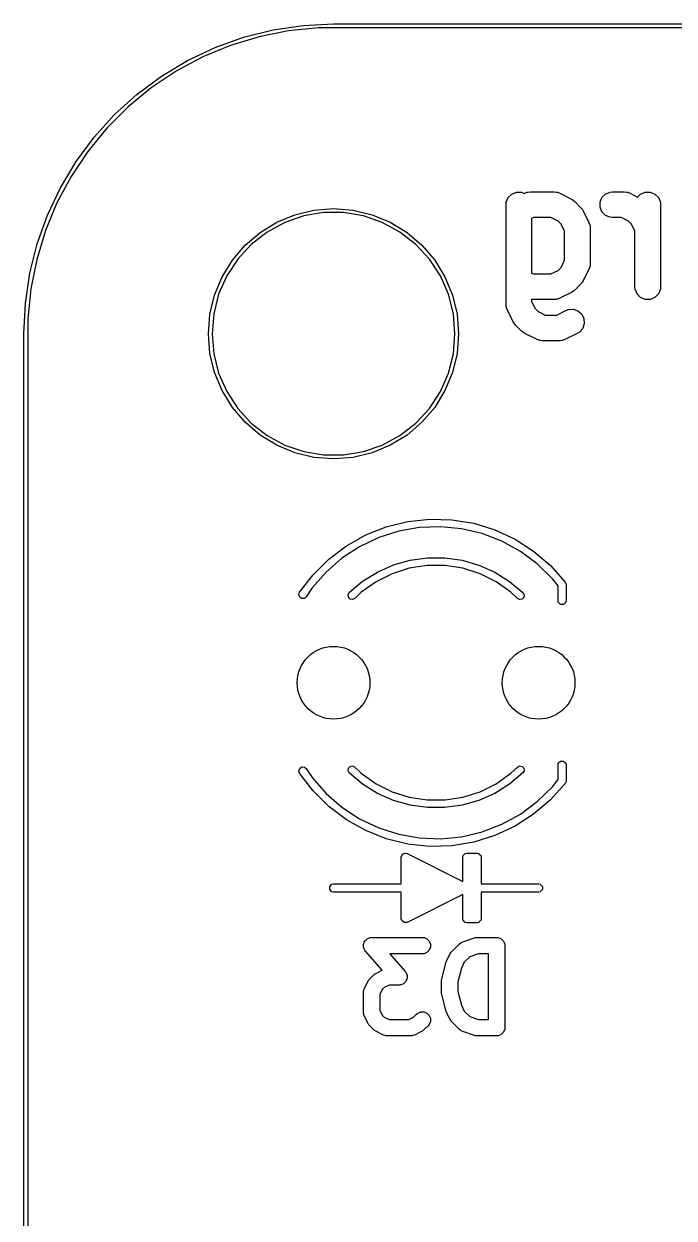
# Model space of a CAD drawing. Extents: x 50.8 to 101.6, y -101.6 to -50.8.
# Drawn here: x 50.77 to 58.83, y -65.55 to -50.77 of the extents above; entities that cross this region are included whole.
import ezdxf

# ---------------------------------------------------------------- set-up
doc = ezdxf.new("R2010")
doc.units = 0
doc.layers.add('BLACK', color=7, linetype='CONTINUOUS')

msp = doc.modelspace()

# ---------------------------------------------------------------- linework, layer by layer
at = {"layer": 'BLACK', "linetype": 'CONTINUOUS'}
for p, q in [((53.861829, -50.848688), (54.234104, -50.793467)), ((54.424055, -50.825), (54.053955, -50.861451)), ((54.234104, -50.793467), (54.61, -50.775)), ((54.61, -50.825), (54.424055, -50.825)), ((54.61, -50.775), (97.79, -50.775)), ((97.79, -50.825), (54.61, -50.825)), ((53.142409, -51.066922), (53.496758, -50.940134)), ((53.689211, -50.934004), (53.333334, -51.041958)), ((53.496758, -50.940134), (53.861829, -50.848688)), ((54.053955, -50.861451), (53.689211, -50.934004)), ((52.802194, -51.227832), (53.142409, -51.066922)), ((53.333334, -51.041958), (52.989752, -51.184274)), ((52.479388, -51.421314), (52.802194, -51.227832)), ((52.989752, -51.184274), (52.661774, -51.359582)), ((52.177102, -51.645505), (52.479388, -51.421314)), ((52.661774, -51.359582), (52.352559, -51.566193)), ((52.352559, -51.566193), (52.065084, -51.802118)), ((51.898245, -51.898245), (52.177102, -51.645505)), ((52.065084, -51.802118), (51.802118, -52.065084)), ((51.645505, -52.177102), (51.898245, -51.898245)), ((51.802118, -52.065084), (51.566193, -52.352559)), ((51.421314, -52.479388), (51.645505, -52.177102)), ((51.566193, -52.352559), (51.359582, -52.661774)), ((51.227832, -52.802194), (51.421314, -52.479388)), ((51.359582, -52.661774), (51.184274, -52.989752)), ((51.066922, -53.142409), (51.227832, -52.802194)), ((56.772838, -52.924324), (56.816637, -52.880525)), ((56.816637, -52.880525), (56.873863, -52.856821)), ((56.873863, -52.856821), (56.935805, -52.856821)), ((56.935805, -52.856821), (56.974415, -52.872813)), ((56.974415, -52.872813), (56.978981, -52.870531)), ((56.978981, -52.870531), (57.008046, -52.859408)), ((57.008046, -52.859408), (57.013735, -52.859003)), ((57.013735, -52.859003), (57.019005, -52.856821)), ((57.019005, -52.856821), (57.049976, -52.853771)), ((57.049976, -52.853771), (57.340262, -52.853771)), ((57.340262, -52.853771), (57.371233, -52.856821)), ((57.371233, -52.856821), (57.376502, -52.859003)), ((57.376502, -52.859003), (57.382191, -52.859408)), ((57.382191, -52.859408), (57.411257, -52.87053)), ((57.411257, -52.87053), (57.5564, -52.943102)), ((57.933981, -52.924324), (57.97778, -52.880525)), ((57.97778, -52.880525), (58.035006, -52.856821)), ((58.035006, -52.856821), (58.065977, -52.853771)), ((58.065977, -52.853771), (58.21112, -52.853771)), ((58.21112, -52.853771), (58.242091, -52.856821)), ((58.242091, -52.856821), (58.24736, -52.859003)), ((58.24736, -52.859003), (58.253049, -52.859408)), ((58.253049, -52.859408), (58.282115, -52.87053)), ((58.282115, -52.87053), (58.376173, -52.917559)), ((58.376173, -52.917559), (58.413208, -52.880525)), ((58.413208, -52.880525), (58.470434, -52.856821)), ((58.470434, -52.856821), (58.532376, -52.856821)), ((58.532376, -52.856821), (58.589602, -52.880525)), ((58.589602, -52.880525), (58.633401, -52.924324)), ((51.184274, -52.989752), (51.041958, -53.333334)), ((56.746084, -53.012521), (56.749134, -52.98155)), ((56.746084, -54.246235), (56.746084, -53.012521)), ((56.749134, -52.98155), (56.772838, -52.924324)), ((57.5564, -52.943102), (57.569725, -52.951489)), ((57.569725, -52.951489), (57.573603, -52.953096)), ((57.573603, -52.953096), (57.577965, -52.956676)), ((57.577965, -52.956676), (57.582737, -52.95968)), ((57.582737, -52.95968), (57.585484, -52.962847)), ((57.585484, -52.962847), (57.597659, -52.97284)), ((57.597659, -52.97284), (57.67023, -53.045412)), ((57.67023, -53.045412), (57.680219, -53.057584)), ((57.910277, -52.98155), (57.933981, -52.924324)), ((57.910277, -53.043492), (57.910277, -52.98155)), ((57.933981, -53.100718), (57.910277, -53.043492)), ((58.633401, -52.924324), (58.657105, -52.98155)), ((58.657105, -52.98155), (58.660155, -53.012521)), ((58.660155, -53.012521), (58.660155, -54.028521)), ((50.940134, -53.496758), (51.066922, -53.142409)), ((53.906769, -53.229831), (54.131333, -53.136813)), ((54.240756, -53.151889), (54.005795, -53.232551)), ((54.131333, -53.136813), (54.367683, -53.080071)), ((54.485789, -53.111), (54.240756, -53.151889)), ((54.367683, -53.080071), (54.61, -53.061)), ((54.734211, -53.111), (54.485789, -53.111)), ((54.61, -53.061), (54.852317, -53.080071)), ((54.979244, -53.151889), (54.734211, -53.111)), ((54.852317, -53.080071), (55.088667, -53.136813)), ((55.214205, -53.232551), (54.979244, -53.151889)), ((55.088667, -53.136813), (55.313231, -53.229831)), ((57.087451, -53.171271), (57.063584, -53.183204)), ((57.063584, -53.183204), (57.063584, -53.857837)), ((57.302785, -53.171271), (57.087451, -53.171271)), ((57.391368, -53.215561), (57.302785, -53.171271)), ((57.680219, -53.057584), (57.683387, -53.060331)), ((57.683387, -53.060331), (57.686392, -53.065104)), ((57.686392, -53.065104), (57.689973, -53.069468)), ((57.689973, -53.069468), (57.691578, -53.073343)), ((57.691578, -53.073343), (57.699966, -53.086668)), ((57.699966, -53.086668), (57.772538, -53.231811)), ((57.97778, -53.144517), (57.933981, -53.100718)), ((58.035006, -53.168221), (57.97778, -53.144517)), ((58.065977, -53.171271), (58.035006, -53.168221)), ((58.173643, -53.171271), (58.065977, -53.171271)), ((58.262226, -53.215561), (58.173643, -53.171271)), ((51.041958, -53.333334), (50.934004, -53.689211)), ((53.699521, -53.356833), (53.906769, -53.229831)), ((54.005795, -53.232551), (53.787315, -53.350787)), ((55.432685, -53.350787), (55.214205, -53.232551)), ((55.313231, -53.229831), (55.520479, -53.356833)), ((57.427506, -53.251701), (57.391368, -53.215561)), ((57.471798, -53.340283), (57.427506, -53.251701)), ((57.471798, -53.700758), (57.471798, -53.340283)), ((57.772538, -53.231811), (57.783661, -53.260877)), ((57.783661, -53.260877), (57.784065, -53.266566)), ((57.784065, -53.266566), (57.786248, -53.271836)), ((57.786248, -53.271836), (57.789298, -53.302807)), ((57.789298, -53.302807), (57.789298, -53.738235)), ((58.298363, -53.2517), (58.262226, -53.215561)), ((58.342655, -53.340282), (58.298363, -53.2517)), ((58.342655, -54.028521), (58.342655, -53.340282)), ((50.848688, -53.861829), (50.940134, -53.496758)), ((53.514692, -53.514692), (53.699521, -53.356833)), ((53.787315, -53.350787), (53.591276, -53.50337)), ((55.628724, -53.50337), (55.432685, -53.350787)), ((55.520479, -53.356833), (55.705308, -53.514692)), ((53.356833, -53.699521), (53.514692, -53.514692)), ((53.591276, -53.50337), (53.423025, -53.68614)), ((55.796975, -53.68614), (55.628724, -53.50337)), ((55.705308, -53.514692), (55.863167, -53.699521)), ((50.934004, -53.689211), (50.861451, -54.053955)), ((53.229831, -53.906769), (53.356833, -53.699521)), ((53.423025, -53.68614), (53.287151, -53.89411)), ((55.932849, -53.89411), (55.796975, -53.68614)), ((55.863167, -53.699521), (55.990169, -53.906769)), ((57.391368, -53.82548), (57.427506, -53.78934)), ((57.427506, -53.78934), (57.471798, -53.700758)), ((57.783661, -53.780165), (57.772538, -53.809231)), ((57.784065, -53.774475), (57.783661, -53.780165)), ((57.786248, -53.769206), (57.784065, -53.774475)), ((57.789298, -53.738235), (57.786248, -53.769206)), ((50.793467, -54.234104), (50.848688, -53.861829)), ((53.136813, -54.131333), (53.229831, -53.906769)), ((53.287151, -53.89411), (53.187361, -54.121608)), ((56.032639, -54.121608), (55.932849, -53.89411)), ((55.990169, -53.906769), (56.083187, -54.131333)), ((57.063584, -53.857837), (57.087451, -53.869771)), ((57.087451, -53.869771), (57.302785, -53.869771)), ((57.302785, -53.869771), (57.391368, -53.82548)), ((57.772538, -53.809231), (57.699966, -53.954374)), ((50.861451, -54.053955), (50.825, -54.424055)), ((57.569725, -54.089552), (57.5564, -54.09794)), ((57.573603, -54.087946), (57.569725, -54.089552)), ((57.577965, -54.084365), (57.573603, -54.087946)), ((57.582737, -54.081362), (57.577965, -54.084365)), ((57.585484, -54.078194), (57.582737, -54.081362)), ((57.597659, -54.068202), (57.585484, -54.078194)), ((57.67023, -53.99563), (57.597659, -54.068202)), ((57.680219, -53.983457), (57.67023, -53.99563)), ((57.683387, -53.980711), (57.680219, -53.983457)), ((57.686392, -53.975937), (57.683387, -53.980711)), ((57.689973, -53.971574), (57.686392, -53.975937)), ((57.691578, -53.967698), (57.689973, -53.971574)), ((57.699966, -53.954374), (57.691578, -53.967698)), ((58.345705, -54.059492), (58.342655, -54.028521)), ((58.369409, -54.116718), (58.345705, -54.059492)), ((58.657105, -54.059492), (58.633401, -54.116718)), ((58.660155, -54.028521), (58.657105, -54.059492)), ((50.775, -54.61), (50.793467, -54.234104)), ((53.080071, -54.367683), (53.136813, -54.131333)), ((53.187361, -54.121608), (53.126377, -54.362427)), ((56.093623, -54.362427), (56.032639, -54.121608)), ((56.083187, -54.131333), (56.139929, -54.367683)), ((57.340262, -54.187271), (57.063584, -54.187271)), ((57.063584, -54.187271), (57.063584, -54.208758)), ((57.063584, -54.208758), (57.107875, -54.297342)), ((57.371233, -54.184221), (57.340262, -54.187271)), ((57.376502, -54.182038), (57.371233, -54.184221)), ((57.382191, -54.181634), (57.376502, -54.182038)), ((57.411257, -54.170512), (57.382191, -54.181634)), ((57.5564, -54.09794), (57.411257, -54.170512)), ((58.413208, -54.160517), (58.369409, -54.116718)), ((58.470434, -54.184221), (58.413208, -54.160517)), ((58.532376, -54.184221), (58.470434, -54.184221)), ((58.589602, -54.160517), (58.532376, -54.184221)), ((58.633401, -54.116718), (58.589602, -54.160517)), ((53.061, -54.61), (53.080071, -54.367683)), ((53.126377, -54.362427), (53.105863, -54.61)), ((56.114137, -54.61), (56.093623, -54.362427)), ((56.139929, -54.367683), (56.159, -54.61)), ((56.749134, -54.277206), (56.746084, -54.246235)), ((56.751316, -54.282475), (56.749134, -54.277206)), ((56.751721, -54.288164), (56.751316, -54.282475)), ((56.762843, -54.31723), (56.751721, -54.288164)), ((56.835415, -54.462373), (56.762843, -54.31723)), ((57.107875, -54.297342), (57.144011, -54.333479)), ((57.144011, -54.333479), (57.232594, -54.377771)), ((57.232594, -54.377771), (57.375359, -54.377771)), ((57.375359, -54.377771), (57.486981, -54.32196)), ((57.486981, -54.32196), (57.516046, -54.310837)), ((57.516046, -54.310837), (57.577832, -54.306446)), ((57.577832, -54.306446), (57.636594, -54.326034)), ((57.636594, -54.326034), (57.683388, -54.366617)), ((57.683388, -54.366617), (57.711089, -54.42202)), ((50.825, -54.424055), (50.825, -54.61)), ((56.843802, -54.475698), (56.835415, -54.462373)), ((56.845408, -54.479574), (56.843802, -54.475698)), ((56.848988, -54.483936), (56.845408, -54.479574)), ((56.851993, -54.48871), (56.848988, -54.483936)), ((56.85516, -54.491457), (56.851993, -54.48871)), ((56.865151, -54.50363), (56.85516, -54.491457)), ((56.937722, -54.576203), (56.865151, -54.50363)), ((57.71548, -54.483805), (57.695892, -54.542568)), ((57.711089, -54.42202), (57.71548, -54.483805)), ((50.775, -71.628), (50.775, -54.61)), ((50.825, -54.61), (50.825, -71.628)), ((53.080071, -54.852317), (53.061, -54.61)), ((53.105863, -54.61), (53.126377, -54.857573)), ((56.093623, -54.857573), (56.114137, -54.61)), ((56.159, -54.61), (56.139929, -54.852317)), ((56.949897, -54.586194), (56.937722, -54.576203)), ((56.952644, -54.589362), (56.949897, -54.586194)), ((56.957418, -54.592367), (56.952644, -54.589362)), ((56.961779, -54.595946), (56.957418, -54.592367)), ((56.965651, -54.597549), (56.961779, -54.595946)), ((56.978981, -54.605941), (56.965651, -54.597549)), ((57.124125, -54.678512), (56.978981, -54.605941)), ((57.15319, -54.689634), (57.124125, -54.678512)), ((57.483829, -54.678511), (57.454764, -54.689634)), ((57.628971, -54.60594), (57.483829, -54.678511)), ((57.655309, -54.589362), (57.628971, -54.60594)), ((57.695892, -54.542568), (57.655309, -54.589362)), ((57.158878, -54.690038), (57.15319, -54.689634)), ((57.164148, -54.692221), (57.158878, -54.690038)), ((57.195119, -54.695271), (57.164148, -54.692221)), ((57.412834, -54.695271), (57.195119, -54.695271)), ((57.443805, -54.692221), (57.412834, -54.695271)), ((57.449074, -54.690038), (57.443805, -54.692221)), ((57.454764, -54.689634), (57.449074, -54.690038)), ((53.136813, -55.088667), (53.080071, -54.852317)), ((53.126377, -54.857573), (53.187361, -55.098392)), ((56.032639, -55.098392), (56.093623, -54.857573)), ((56.139929, -54.852317), (56.083187, -55.088667)), ((53.229831, -55.313231), (53.136813, -55.088667)), ((53.187361, -55.098392), (53.287151, -55.32589)), ((55.932849, -55.32589), (56.032639, -55.098392)), ((56.083187, -55.088667), (55.990169, -55.313231)), ((53.356833, -55.520479), (53.229831, -55.313231)), ((53.287151, -55.32589), (53.423025, -55.53386)), ((55.796975, -55.53386), (55.932849, -55.32589)), ((55.990169, -55.313231), (55.863167, -55.520479)), ((53.514692, -55.705308), (53.356833, -55.520479)), ((53.423025, -55.53386), (53.591276, -55.71663)), ((55.628724, -55.71663), (55.796975, -55.53386)), ((55.863167, -55.520479), (55.705308, -55.705308)), ((53.699521, -55.863167), (53.514692, -55.705308)), ((55.705308, -55.705308), (55.520479, -55.863167)), ((53.591276, -55.71663), (53.787315, -55.869213)), ((55.432685, -55.869213), (55.628724, -55.71663)), ((53.906769, -55.990169), (53.699521, -55.863167)), ((53.787315, -55.869213), (54.005795, -55.987449)), ((54.131333, -56.083187), (53.906769, -55.990169)), ((54.005795, -55.987449), (54.240756, -56.068111)), ((54.979244, -56.068111), (55.214205, -55.987449)), ((55.313231, -55.990169), (55.088667, -56.083187)), ((55.214205, -55.987449), (55.432685, -55.869213)), ((55.520479, -55.863167), (55.313231, -55.990169)), ((54.367683, -56.139929), (54.131333, -56.083187)), ((54.240756, -56.068111), (54.485789, -56.109)), ((54.61, -56.159), (54.367683, -56.139929)), ((54.485789, -56.109), (54.734211, -56.109)), ((54.852317, -56.139929), (54.61, -56.159)), ((54.734211, -56.109), (54.979244, -56.068111)), ((55.088667, -56.083187), (54.852317, -56.139929)), ((55.008044, -57.098036), (55.263027, -56.997089)), ((55.263027, -56.997089), (55.529303, -56.931482)), ((55.675279, -57.007291), (55.4179, -57.052501)), ((55.529303, -56.931482), (55.801997, -56.902416)), ((55.936405, -56.997236), (55.675279, -57.007291)), ((55.801997, -56.902416), (56.076119, -56.910424)), ((56.196498, -57.022518), (55.936405, -56.997236)), ((56.076119, -56.910424), (56.346651, -56.95536)), ((56.450799, -57.082676), (56.196498, -57.022518)), ((56.346651, -56.95536), (56.608642, -57.036399)), ((56.608642, -57.036399), (56.857298, -57.15206)), ((54.76902, -57.232477), (55.008044, -57.098036)), ((55.168979, -57.132037), (54.933072, -57.244444)), ((55.4179, -57.052501), (55.168979, -57.132037)), ((56.694652, -57.176608), (56.450799, -57.082676)), ((56.923595, -57.302595), (56.694652, -57.176608)), ((56.857298, -57.15206), (57.088066, -57.300225)), ((54.55033, -57.397951), (54.76902, -57.232477)), ((54.933072, -57.244444), (54.714496, -57.387665)), ((57.133438, -57.458331), (56.923595, -57.302595)), ((57.088066, -57.300225), (57.296723, -57.478183)), ((54.355976, -57.591428), (54.55033, -57.397951)), ((54.714496, -57.387665), (54.517251, -57.559078)), ((55.153187, -57.558971), (55.350561, -57.471226)), ((55.350561, -57.471226), (55.558217, -57.41177)), ((55.76867, -57.478002), (55.548399, -57.512044)), ((55.558217, -57.41177), (55.772121, -57.38176)), ((55.991557, -57.478019), (55.76867, -57.478002)), ((55.772121, -57.38176), (55.988121, -57.381777)), ((55.988121, -57.381777), (56.202021, -57.411821)), ((56.211823, -57.512096), (55.991557, -57.478019)), ((56.202021, -57.411821), (56.409667, -57.471309)), ((56.409667, -57.471309), (56.607027, -57.559085)), ((57.320339, -57.640966), (57.133438, -57.458331)), ((57.296723, -57.478183), (57.479451, -57.682676)), ((54.189516, -57.809368), (54.355976, -57.591428)), ((54.517251, -57.559078), (54.344949, -57.755546)), ((54.969927, -57.673303), (55.153187, -57.558971)), ((55.335916, -57.579348), (55.136214, -57.678331)), ((55.548399, -57.512044), (55.335916, -57.579348)), ((56.424295, -57.579433), (56.211823, -57.512096)), ((56.623981, -57.678447), (56.424295, -57.579433)), ((56.607027, -57.559085), (56.790269, -57.673446)), ((54.344949, -57.755546), (54.272911, -57.864552)), ((54.804341, -57.812001), (54.969927, -57.673303)), ((55.136214, -57.678331), (54.953984, -57.806669)), ((56.806191, -57.806814), (56.623981, -57.678447)), ((56.790269, -57.673446), (56.955834, -57.812169)), ((57.389999, -57.730545), (57.320339, -57.640966)), ((57.39, -57.912), (57.389999, -57.730545)), ((57.479451, -57.682676), (57.482198, -57.690264)), ((57.482198, -57.690264), (57.486193, -57.694259)), ((57.486193, -57.694259), (57.489299, -57.709878)), ((57.489299, -57.709878), (57.489971, -57.711732)), ((57.489971, -57.711732), (57.489792, -57.712352)), ((57.489792, -57.712352), (57.489999, -57.713393)), ((57.489999, -57.713393), (57.49, -57.912)), ((54.181261, -57.839147), (54.189516, -57.809368)), ((54.192086, -57.86809), (54.181261, -57.839147)), ((54.217857, -57.885143), (54.192086, -57.86809)), ((54.248729, -57.883792), (54.217857, -57.885143)), ((54.27291, -57.864552), (54.248729, -57.883792)), ((54.272911, -57.864552), (54.27291, -57.864552)), ((54.789807, -57.839271), (54.80434, -57.812)), ((54.794078, -57.869876), (54.789807, -57.839271)), ((54.815523, -57.892125), (54.794078, -57.869876)), ((54.80434, -57.812), (54.804341, -57.812001)), ((54.845951, -57.89752), (54.815523, -57.892125)), ((54.873738, -57.884), (54.845951, -57.89752)), ((54.953984, -57.806669), (54.873738, -57.884001)), ((54.873738, -57.884001), (54.873738, -57.884)), ((56.886425, -57.884158), (56.806191, -57.806814)), ((56.886426, -57.884158), (56.886425, -57.884158)), ((56.914211, -57.897682), (56.886426, -57.884158)), ((56.944639, -57.892292), (56.914211, -57.897682)), ((56.966087, -57.870046), (56.944639, -57.892292)), ((56.955834, -57.812169), (56.955834, -57.812168)), ((56.955834, -57.812168), (56.970363, -57.839441)), ((56.970363, -57.839441), (56.966087, -57.870046)), ((57.393806, -57.931134), (57.39, -57.912)), ((57.420866, -57.958194), (57.393806, -57.931134)), ((57.486194, -57.931134), (57.459134, -57.958194)), ((57.49, -57.912), (57.486194, -57.931134)), ((57.459134, -57.958194), (57.420866, -57.958194)), ((54.181262, -60.016854), (54.192087, -59.987911)), ((54.192087, -59.987911), (54.217858, -59.970858)), ((54.217858, -59.970858), (54.24873, -59.972209)), ((54.24873, -59.972209), (54.272911, -59.991449)), ((54.272911, -59.991449), (54.272912, -59.991449)), ((54.272912, -59.991449), (54.344949, -60.100455)), ((54.789871, -60.016559), (54.794147, -59.985955)), ((54.794147, -59.985955), (54.815595, -59.963709)), ((54.815595, -59.963709), (54.846023, -59.958318)), ((54.846023, -59.958318), (54.873808, -59.971842)), ((54.873808, -59.971842), (54.873775, -59.971876)), ((54.873775, -59.971876), (54.954012, -60.04922)), ((56.80625, -60.049335), (56.886495, -59.972)), ((56.886495, -59.972), (56.886496, -59.972001)), ((56.886496, -59.972001), (56.914283, -59.95848)), ((56.914283, -59.95848), (56.94471, -59.963875)), ((56.94471, -59.963875), (56.966155, -59.986123)), ((56.966155, -59.986123), (56.970427, -60.016728)), ((57.389997, -59.944), (57.393803, -59.924866)), ((57.389997, -60.125455), (57.389997, -59.944)), ((57.393803, -59.924866), (57.420863, -59.897806)), ((57.420863, -59.897806), (57.459131, -59.897806)), ((57.459131, -59.897806), (57.486191, -59.924866)), ((57.486191, -59.924866), (57.489997, -59.944)), ((57.489997, -59.944), (57.489998, -60.142608)), ((54.189517, -60.046633), (54.181262, -60.016854)), ((54.355977, -60.264573), (54.189517, -60.046633)), ((54.344949, -60.100455), (54.517252, -60.296923)), ((54.8044, -60.043832), (54.789871, -60.016559)), ((54.804368, -60.043866), (54.8044, -60.043832)), ((54.969937, -60.182589), (54.804368, -60.043866)), ((54.954012, -60.04922), (55.136227, -60.177585)), ((56.624018, -60.177678), (56.80625, -60.049335)), ((56.955894, -60.043999), (56.790307, -60.182702)), ((56.970427, -60.016728), (56.955894, -60.043999)), ((57.320338, -60.215035), (57.389997, -60.125455)), ((57.489298, -60.146122), (57.486192, -60.161742)), ((57.48997, -60.144269), (57.489298, -60.146122)), ((57.489998, -60.142608), (57.489791, -60.143648)), ((57.489791, -60.143648), (57.48997, -60.144269)), ((54.550331, -60.45805), (54.355977, -60.264573)), ((55.153184, -60.296948), (54.969937, -60.182589)), ((55.136227, -60.177585), (55.335918, -60.276598)), ((55.335918, -60.276598), (55.548395, -60.343932)), ((56.21183, -60.343973), (56.424315, -60.276665)), ((56.424315, -60.276665), (56.624018, -60.177678)), ((56.790307, -60.182702), (56.607047, -60.297038)), ((57.133437, -60.397669), (57.320338, -60.215035)), ((57.47945, -60.173325), (57.296722, -60.377818)), ((57.482197, -60.165736), (57.47945, -60.173325)), ((57.486192, -60.161742), (57.482197, -60.165736)), ((54.517252, -60.296923), (54.714496, -60.468335)), ((55.350548, -60.384723), (55.153184, -60.296948)), ((55.558199, -60.444208), (55.350548, -60.384723)), ((55.548395, -60.343932), (55.768665, -60.378007)), ((55.772103, -60.474249), (55.558199, -60.444208)), ((55.768665, -60.378007), (55.991555, -60.37802)), ((56.202013, -60.444248), (55.988106, -60.474262)), ((55.991555, -60.37802), (56.21183, -60.343973)), ((56.409671, -60.384788), (56.202013, -60.444248)), ((56.607047, -60.297038), (56.409671, -60.384788)), ((56.923594, -60.553405), (57.133437, -60.397669)), ((57.296722, -60.377818), (57.088065, -60.555775)), ((54.769021, -60.623523), (54.550331, -60.45805)), ((54.714496, -60.468335), (54.933072, -60.611556)), ((55.988106, -60.474262), (55.772103, -60.474249)), ((56.694651, -60.679392), (56.923594, -60.553405)), ((57.088065, -60.555775), (56.857297, -60.70394)), ((55.008045, -60.757964), (54.769021, -60.623523)), ((54.933072, -60.611556), (55.16898, -60.723963)), ((55.16898, -60.723963), (55.417901, -60.803499)), ((56.450798, -60.773324), (56.694651, -60.679392)), ((56.857297, -60.70394), (56.608642, -60.819601)), ((55.263028, -60.858911), (55.008045, -60.757964)), ((55.529303, -60.924518), (55.263028, -60.858911)), ((55.417901, -60.803499), (55.675279, -60.848709)), ((55.675279, -60.848709), (55.936405, -60.858764)), ((55.936405, -60.858764), (56.196498, -60.833482)), ((56.196498, -60.833482), (56.450798, -60.773324)), ((56.608642, -60.819601), (56.346651, -60.900641)), ((55.801997, -60.953584), (55.529303, -60.924518)), ((56.076118, -60.945576), (55.801997, -60.953584)), ((56.346651, -60.900641), (56.076118, -60.945576)), ((55.449, -61.087), (55.463645, -61.051645)), ((55.449, -61.418), (55.449, -61.087)), ((55.463645, -61.051645), (55.499, -61.037)), ((55.499, -61.037), (55.521361, -61.042279)), ((55.521361, -61.042279), (56.211, -61.387098)), ((56.211, -61.087), (56.214806, -61.067866)), ((56.211, -61.387098), (56.211, -61.087)), ((56.214806, -61.067866), (56.241866, -61.040806)), ((56.241866, -61.040806), (56.261, -61.037)), ((56.261, -61.037), (56.388, -61.037)), ((56.388, -61.037), (56.407134, -61.040806)), ((56.407134, -61.040806), (56.434194, -61.067866)), ((56.434194, -61.067866), (56.438, -61.087)), ((56.438, -61.087), (56.438, -61.418)), ((54.563806, -61.448866), (54.590866, -61.421806)), ((54.563806, -61.487134), (54.563806, -61.448866)), ((54.590866, -61.421806), (54.61, -61.418)), ((54.61, -61.418), (55.449, -61.418)), ((56.438, -61.418), (57.15, -61.418)), ((57.15, -61.418), (57.169134, -61.421806)), ((57.169134, -61.421806), (57.196194, -61.448866)), ((57.196194, -61.448866), (57.196194, -61.487134)), ((54.590866, -61.514194), (54.563806, -61.487134)), ((54.61, -61.518), (54.590866, -61.514194)), ((55.449, -61.518), (54.61, -61.518)), ((55.449, -61.849), (55.449, -61.518)), ((56.211, -61.548901), (55.521361, -61.893721)), ((56.211, -61.849), (56.211, -61.548901)), ((57.15, -61.518), (56.438, -61.518)), ((56.438, -61.518), (56.438, -61.849)), ((57.169134, -61.514194), (57.15, -61.518)), ((57.196194, -61.487134), (57.169134, -61.514194)), ((55.454279, -61.871361), (55.449, -61.849)), ((55.483189, -61.896434), (55.454279, -61.871361)), ((55.521361, -61.893721), (55.483189, -61.896434)), ((56.214806, -61.868134), (56.211, -61.849)), ((56.241866, -61.895194), (56.214806, -61.868134)), ((56.261, -61.899), (56.241866, -61.895194)), ((56.388, -61.899), (56.261, -61.899)), ((56.407134, -61.895194), (56.388, -61.899)), ((56.434194, -61.868134), (56.407134, -61.895194)), ((56.438, -61.849), (56.434194, -61.868134)), ((54.980968, -62.194602), (54.982065, -62.178147)), ((54.982065, -62.197845), (54.980968, -62.194602)), ((54.982065, -62.161632), (54.983377, -62.158464)), ((54.982065, -62.178147), (54.982065, -62.161632)), ((54.982065, -62.201274), (54.982065, -62.197845)), ((54.988381, -62.216521), (54.982065, -62.201274)), ((54.983377, -62.158464), (54.983605, -62.155048)), ((54.983605, -62.155048), (54.990917, -62.14026)), ((54.993668, -62.232155), (54.988381, -62.216521)), ((54.990917, -62.14026), (54.997236, -62.125007)), ((54.997236, -62.125007), (54.999658, -62.122584)), ((54.999658, -62.122584), (55.001178, -62.119512)), ((55.001178, -62.119512), (55.013602, -62.10864)), ((55.013602, -62.10864), (55.025267, -62.096976)), ((55.025267, -62.096976), (55.028431, -62.095665)), ((55.028431, -62.095665), (55.031011, -62.093408)), ((55.031011, -62.093408), (55.046644, -62.088121)), ((55.046644, -62.088121), (55.061892, -62.081805)), ((55.061892, -62.081805), (55.066728, -62.081328)), ((55.066728, -62.081328), (55.068564, -62.080708)), ((55.068564, -62.080708), (55.071227, -62.080885)), ((55.071227, -62.080885), (55.081713, -62.079853)), ((55.081713, -62.079853), (55.710666, -62.079853)), ((55.710666, -62.079853), (55.730487, -62.081805)), ((55.730487, -62.081805), (55.767112, -62.096976)), ((55.767112, -62.096976), (55.795143, -62.125007)), ((55.795143, -62.125007), (55.810314, -62.161632)), ((55.810314, -62.201274), (55.795143, -62.237899)), ((55.810314, -62.161632), (55.810314, -62.201274)), ((56.074252, -62.254754), (56.171014, -62.157992)), ((56.171014, -62.157992), (56.18641, -62.145357)), ((56.18641, -62.145357), (56.189783, -62.143959)), ((56.189783, -62.143959), (56.192541, -62.141568)), ((56.192541, -62.141568), (56.210727, -62.133448)), ((56.210727, -62.133448), (56.35587, -62.085067)), ((56.35587, -62.085067), (56.365697, -62.082832)), ((56.365697, -62.082832), (56.368178, -62.081805)), ((56.368178, -62.081805), (56.371772, -62.08145)), ((56.371772, -62.08145), (56.375291, -62.080651)), ((56.375291, -62.080651), (56.377965, -62.080841)), ((56.377965, -62.080841), (56.387999, -62.079853)), ((56.387999, -62.079853), (56.629904, -62.079853)), ((56.629904, -62.079853), (56.649725, -62.081805)), ((56.649725, -62.081805), (56.68635, -62.096976)), ((56.68635, -62.096976), (56.714381, -62.125007)), ((56.714381, -62.125007), (56.729552, -62.161632)), ((56.729552, -62.161632), (56.731504, -62.181453)), ((56.731504, -62.181453), (56.731504, -63.197453)), ((54.996494, -62.236108), (54.993668, -62.232155)), ((54.997236, -62.237899), (54.996494, -62.236108)), ((54.999124, -62.239787), (54.997236, -62.237899)), ((55.005251, -62.248357), (54.999124, -62.239787)), ((55.213147, -62.485953), (55.005251, -62.248357)), ((55.710666, -62.283053), (55.305616, -62.283053)), ((55.305616, -62.283053), (55.496842, -62.501597)), ((55.730487, -62.281101), (55.710666, -62.283053)), ((55.767112, -62.26593), (55.730487, -62.281101)), ((55.795143, -62.237899), (55.767112, -62.26593)), ((56.006839, -62.377921), (56.05522, -62.281159)), ((56.05522, -62.281159), (56.060591, -62.272626)), ((56.060591, -62.272626), (56.061617, -62.27015)), ((56.061617, -62.27015), (56.063905, -62.267361)), ((56.063905, -62.267361), (56.06583, -62.264304)), ((56.06583, -62.264304), (56.067858, -62.262545)), ((56.067858, -62.262545), (56.074252, -62.254754)), ((56.297738, -62.318635), (56.229595, -62.386779)), ((56.404486, -62.283053), (56.297738, -62.318635)), ((56.528304, -62.283053), (56.404486, -62.283053)), ((56.528304, -63.095853), (56.528304, -62.283053)), ((55.133038, -62.526008), (55.213147, -62.485953)), ((55.496842, -62.501597), (55.502968, -62.510166)), ((55.502968, -62.510166), (55.504857, -62.512055)), ((55.504857, -62.512055), (55.505598, -62.513845)), ((55.950766, -62.59224), (55.999147, -62.398716)), ((55.999147, -62.398716), (55.999668, -62.397255)), ((55.999668, -62.397255), (55.999721, -62.396523)), ((55.999721, -62.396523), (56.002883, -62.388258)), ((56.002883, -62.388258), (56.005848, -62.379961)), ((56.005848, -62.379961), (56.006283, -62.379373)), ((56.006283, -62.379373), (56.006839, -62.377921)), ((56.193573, -62.458822), (56.150932, -62.629388)), ((56.229595, -62.386779), (56.193573, -62.458822)), ((54.990839, -62.716588), (55.03922, -62.619826)), ((55.03922, -62.619826), (55.044591, -62.611293)), ((55.044591, -62.611293), (55.045617, -62.608817)), ((55.045617, -62.608817), (55.047905, -62.606028)), ((55.047905, -62.606028), (55.04983, -62.602971)), ((55.04983, -62.602971), (55.051858, -62.601212)), ((55.051858, -62.601212), (55.058252, -62.593421)), ((55.058252, -62.593421), (55.106633, -62.54504)), ((55.106633, -62.54504), (55.114424, -62.538646)), ((55.114424, -62.538646), (55.116183, -62.536618)), ((55.116183, -62.536618), (55.11924, -62.534693)), ((55.11924, -62.534693), (55.122029, -62.532405)), ((55.122029, -62.532405), (55.124505, -62.531379)), ((55.124505, -62.531379), (55.133038, -62.526008)), ((55.471082, -62.656546), (55.45545, -62.661832)), ((55.473661, -62.654288), (55.471082, -62.656546)), ((55.476826, -62.652978), (55.473661, -62.654288)), ((55.488495, -62.641308), (55.476826, -62.652978)), ((55.500915, -62.630441), (55.488495, -62.641308)), ((55.502433, -62.62737), (55.500915, -62.630441)), ((55.504857, -62.624947), (55.502433, -62.62737)), ((55.511176, -62.609691), (55.504857, -62.624947)), ((55.505598, -62.513845), (55.508425, -62.517799)), ((55.508425, -62.517799), (55.513711, -62.533432)), ((55.518488, -62.594906), (55.511176, -62.609691)), ((55.513711, -62.533432), (55.520028, -62.54868)), ((55.518715, -62.591489), (55.518488, -62.594906)), ((55.520028, -62.588322), (55.518715, -62.591489)), ((55.520028, -62.54868), (55.520028, -62.552108)), ((55.520028, -62.552108), (55.521125, -62.555352)), ((55.521125, -62.555352), (55.520028, -62.571806)), ((55.520028, -62.571806), (55.520028, -62.588322)), ((55.947732, -62.616882), (55.948072, -62.613424)), ((55.947732, -62.762025), (55.947732, -62.616882)), ((55.947852, -62.611943), (55.948948, -62.604528)), ((55.948072, -62.613424), (55.947852, -62.611943)), ((55.948948, -62.604528), (55.949684, -62.597061)), ((55.949684, -62.597061), (55.950257, -62.595675)), ((55.950257, -62.595675), (55.950766, -62.59224)), ((56.150932, -62.629388), (56.150932, -62.749519)), ((54.980113, -62.762025), (54.982065, -62.742204)), ((54.980113, -63.00393), (54.980113, -62.762025)), ((54.982065, -62.742204), (54.983462, -62.73883)), ((54.983462, -62.73883), (54.983721, -62.73519)), ((54.983721, -62.73519), (54.990839, -62.716588)), ((55.213595, -62.725446), (55.183313, -62.78601)), ((55.183313, -62.78601), (55.183313, -62.979945)), ((55.238658, -62.700383), (55.213595, -62.725446)), ((55.299222, -62.670101), (55.238658, -62.700383)), ((55.42038, -62.670101), (55.299222, -62.670101)), ((55.430864, -62.669068), (55.42038, -62.670101)), ((55.433528, -62.669246), (55.430864, -62.669068)), ((55.435362, -62.668625), (55.433528, -62.669246)), ((55.440201, -62.668149), (55.435362, -62.668625)), ((55.45545, -62.661832), (55.440201, -62.668149)), ((55.948072, -62.765482), (55.947732, -62.762025)), ((55.947852, -62.766964), (55.948072, -62.765482)), ((55.948948, -62.774378), (55.947852, -62.766964)), ((55.949684, -62.781846), (55.948948, -62.774378)), ((55.950257, -62.783231), (55.949684, -62.781846)), ((55.950766, -62.786667), (55.950257, -62.783231)), ((55.999147, -62.980191), (55.950766, -62.786667)), ((56.150932, -62.749519), (56.193573, -62.920085)), ((56.193573, -62.920085), (56.229595, -62.992128)), ((54.982065, -63.023751), (54.980113, -63.00393)), ((54.983462, -63.027124), (54.982065, -63.023751)), ((54.983721, -63.030765), (54.983462, -63.027124)), ((54.990839, -63.049367), (54.983721, -63.030765)), ((55.03922, -63.146129), (54.990839, -63.049367)), ((55.183313, -62.979945), (55.213595, -63.040509)), ((55.213595, -63.040509), (55.238658, -63.065572)), ((55.238658, -63.065572), (55.299221, -63.095853)), ((55.299221, -63.095853), (55.541539, -63.095853)), ((55.541539, -63.095853), (55.602101, -63.065572)), ((55.602101, -63.065572), (55.638824, -63.02885)), ((55.638824, -63.02885), (55.65422, -63.016215)), ((55.65422, -63.016215), (55.690845, -63.001044)), ((55.690845, -63.001044), (55.730487, -63.001044)), ((55.730487, -63.001044), (55.767112, -63.016215)), ((55.767112, -63.016215), (55.795143, -63.044246)), ((55.795143, -63.044246), (55.810314, -63.080871)), ((55.810314, -63.080871), (55.810314, -63.120513)), ((55.999668, -62.981651), (55.999147, -62.980191)), ((55.999721, -62.982384), (55.999668, -62.981651)), ((56.002883, -62.990648), (55.999721, -62.982384)), ((56.005848, -62.998946), (56.002883, -62.990648)), ((56.006283, -62.999533), (56.005848, -62.998946)), ((56.006839, -63.000986), (56.006283, -62.999533)), ((56.05522, -63.097748), (56.006839, -63.000986)), ((56.060591, -63.10628), (56.05522, -63.097748)), ((56.229595, -62.992128), (56.297738, -63.060271)), ((56.297738, -63.060271), (56.404485, -63.095853)), ((56.404485, -63.095853), (56.528304, -63.095853)), ((55.044591, -63.154661), (55.03922, -63.146129)), ((55.045617, -63.157138), (55.044591, -63.154661)), ((55.047905, -63.159926), (55.045617, -63.157138)), ((55.04983, -63.162984), (55.047905, -63.159926)), ((55.051858, -63.164742), (55.04983, -63.162984)), ((55.058252, -63.172534), (55.051858, -63.164742)), ((55.106633, -63.220915), (55.058252, -63.172534)), ((55.114423, -63.227308), (55.106633, -63.220915)), ((55.116183, -63.229337), (55.114423, -63.227308)), ((55.11924, -63.231261), (55.116183, -63.229337)), ((55.122029, -63.23355), (55.11924, -63.231261)), ((55.124506, -63.234576), (55.122029, -63.23355)), ((55.133039, -63.239947), (55.124506, -63.234576)), ((55.229801, -63.288327), (55.133039, -63.239947)), ((55.707721, -63.239947), (55.610959, -63.288327)), ((55.716253, -63.234576), (55.707721, -63.239947)), ((55.718731, -63.23355), (55.716253, -63.234576)), ((55.721519, -63.231261), (55.718731, -63.23355)), ((55.724577, -63.229337), (55.721519, -63.231261)), ((55.726336, -63.227308), (55.724577, -63.229337)), ((55.734127, -63.220915), (55.726336, -63.227308)), ((55.782508, -63.172534), (55.734127, -63.220915)), ((55.795143, -63.157138), (55.782508, -63.172534)), ((55.810314, -63.120513), (55.795143, -63.157138)), ((56.061617, -63.108757), (56.060591, -63.10628)), ((56.063905, -63.111545), (56.061617, -63.108757)), ((56.06583, -63.114603), (56.063905, -63.111545)), ((56.067858, -63.116361), (56.06583, -63.114603)), ((56.074252, -63.124153), (56.067858, -63.116361)), ((56.171014, -63.220915), (56.074252, -63.124153)), ((56.18641, -63.23355), (56.171014, -63.220915)), ((56.189781, -63.234946), (56.18641, -63.23355)), ((56.192541, -63.23734), (56.189781, -63.234946)), ((56.210728, -63.245459), (56.192541, -63.23734)), ((56.355871, -63.293839), (56.210728, -63.245459)), ((56.729552, -63.217274), (56.714381, -63.253899)), ((56.731504, -63.197453), (56.729552, -63.217274)), ((55.248403, -63.295445), (55.229801, -63.288327)), ((55.252042, -63.295703), (55.248403, -63.295445)), ((55.255416, -63.297101), (55.252042, -63.295703)), ((55.275237, -63.299053), (55.255416, -63.297101)), ((55.565523, -63.299053), (55.275237, -63.299053)), ((55.585344, -63.297101), (55.565523, -63.299053)), ((55.588717, -63.295703), (55.585344, -63.297101)), ((55.592358, -63.295445), (55.588717, -63.295703)), ((55.610959, -63.288327), (55.592358, -63.295445)), ((56.365696, -63.296073), (56.355871, -63.293839)), ((56.368178, -63.297101), (56.365696, -63.296073)), ((56.371774, -63.297455), (56.368178, -63.297101)), ((56.375292, -63.298255), (56.371774, -63.297455)), ((56.377966, -63.298064), (56.375292, -63.298255)), ((56.387999, -63.299053), (56.377966, -63.298064)), ((56.629904, -63.299053), (56.387999, -63.299053)), ((56.649725, -63.297101), (56.629904, -63.299053)), ((56.68635, -63.28193), (56.649725, -63.297101)), ((56.714381, -63.253899), (56.68635, -63.28193))]:
    msp.add_line(p, q, dxfattribs=at)
at = {"layer": 'BLACK'}
for centre in [(54.61, -58.928), (54.61, -58.928), (57.15, -58.928), (57.15, -58.928)]:
    msp.add_circle(centre, 0.45, dxfattribs=at)

doc.saveas('drawing.dxf')
